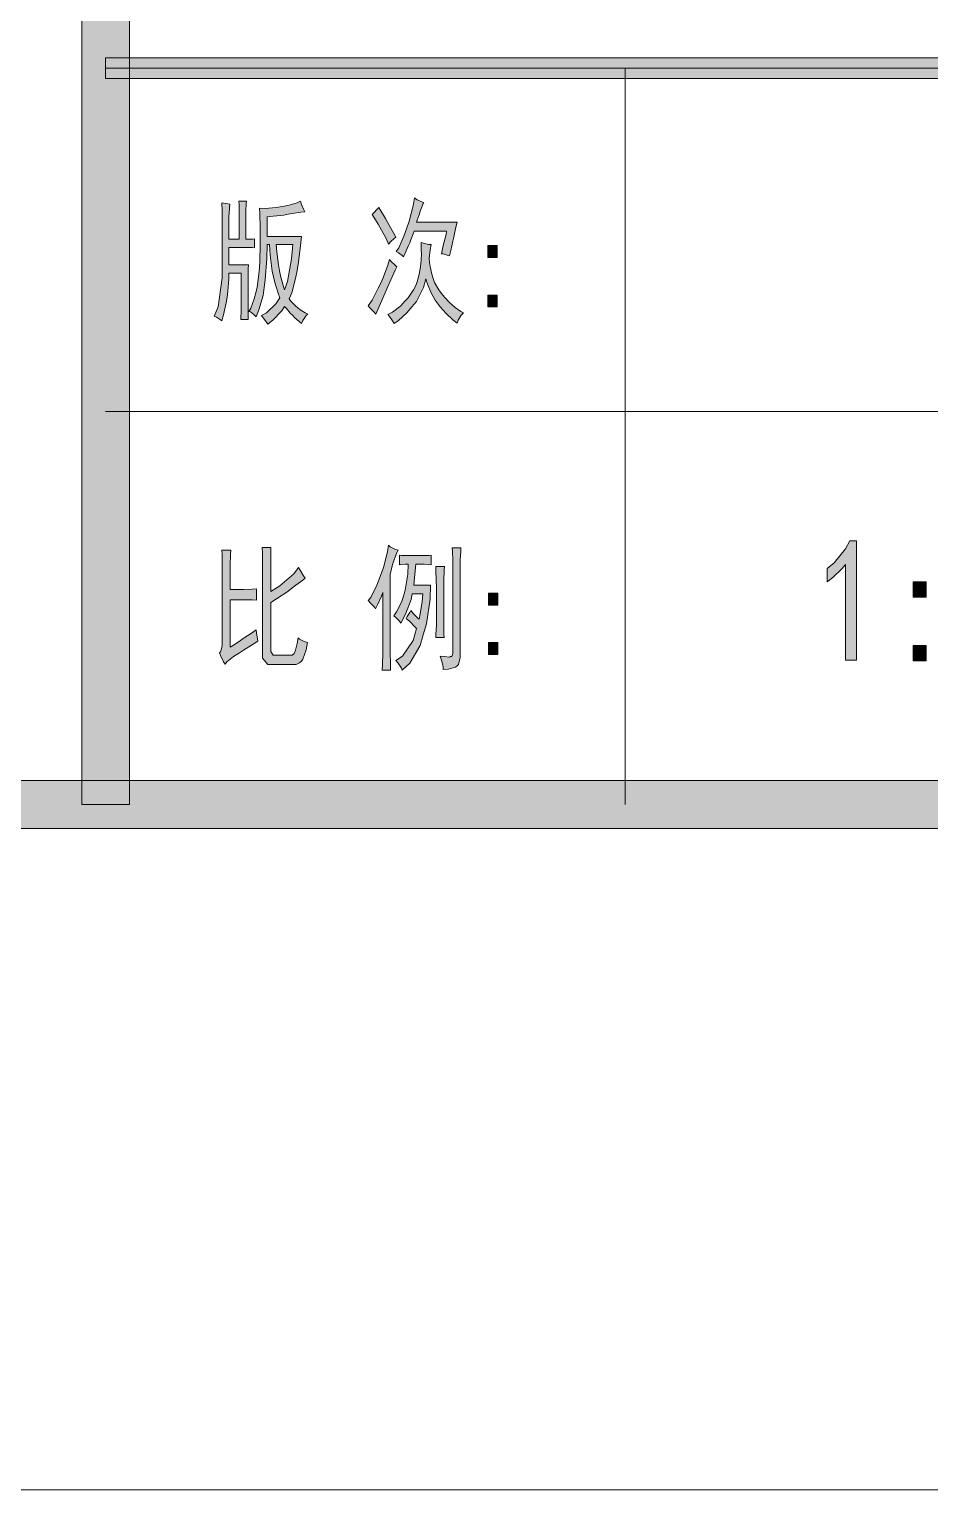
# Model space of a CAD drawing. Header units: millimetres. Extents: x 564 to 880, y 85 to 763.
# Drawn here: x 875.275 to 876.589, y 720.721 to 722.852 of the extents above; entities that cross this region are included whole.
import ezdxf

# ---------------------------------------------------------------- set-up
doc = ezdxf.new("R2010")
doc.units = ezdxf.units.MM

msp = doc.modelspace()

# ---------------------------------------------------------------- hatches: boundary and pattern name
h = msp.add_hatch(color=0)
h.dxf.hatch_style = 2
h.paths.add_polyline_path([(875.4214, 721.7212), (875.3517, 721.7212), (875.3517, 761.7175), (875.4214, 761.7175)])
h = msp.add_hatch(color=0)
h.dxf.hatch_style = 2
h.paths.add_polyline_path([(875.3864, 722.7806), (875.3864, 722.8107), (878.8734, 722.8107), (878.8734, 722.7806)])
h = msp.add_hatch(color=0)
h.dxf.hatch_style = 2
h.paths.add_polyline_path([(875.8508, 722.5992), (875.8497, 722.5982), (875.8472, 722.5917), (875.8454, 722.5867), (875.8436, 722.5817), (875.8411, 722.5738), (875.84, 722.571), (875.8994, 722.571), (875.898, 722.5656), (875.8955, 722.5545), (875.8944, 722.5488), (875.893, 722.5431), (875.8898, 722.5295), (875.888, 722.5216), (875.8844, 722.5227), (875.8787, 722.5245), (875.8762, 722.5248), (875.879, 722.5366), (875.883, 722.5531), (875.8837, 722.5577), (875.8365, 722.5577), (875.835, 722.5538), (875.8318, 722.5452), (875.83, 722.5406), (875.8279, 722.5359), (875.8232, 722.5255), (875.8207, 722.5202), (875.8189, 722.5223), (875.8136, 722.5262), (875.81, 722.528), (875.8139, 722.5334), (875.8214, 722.5502), (875.8254, 722.5613), (875.8293, 722.5724), (875.835, 722.5949), (875.8372, 722.6064), (875.8411, 722.6035), (875.8479, 722.6003)])
h = msp.add_hatch(color=0)
h.dxf.hatch_style = 2
h.paths.add_polyline_path([(875.5678, 722.5971), (875.567, 722.5907), (875.5663, 722.5788), (875.5663, 722.5735), (875.5663, 722.5459), (875.581, 722.5459), (875.581, 722.5828), (875.581, 722.5871), (875.581, 722.5967), (875.5806, 722.6017), (875.5917, 722.6017), (875.5914, 722.5974), (875.591, 722.5881), (875.591, 722.5828), (875.591, 722.5459), (875.5946, 722.5459), (875.601, 722.5463), (875.6035, 722.5466), (875.6035, 722.5334), (875.6003, 722.5338), (875.5935, 722.5341), (875.5899, 722.5341), (875.5663, 722.5341), (875.5663, 722.5084), (875.5946, 722.5084), (875.5942, 722.503), (875.5942, 722.4876), (875.5942, 722.4776), (875.5942, 722.4289), (875.5835, 722.4289), (875.5839, 722.4429), (875.5842, 722.4765), (875.5842, 722.4966), (875.5663, 722.4966), (875.5663, 722.4876), (875.5645, 722.4701), (875.5635, 722.4615), (875.5624, 722.4533), (875.5585, 722.4357), (875.556, 722.4268), (875.5538, 722.4286), (875.5481, 722.4322), (875.5445, 722.4339), (875.5506, 722.4475), (875.5563, 722.4894), (875.5563, 722.5177), (875.5563, 722.5463), (875.5563, 722.5871), (875.556, 722.5992), (875.5588, 722.5985), (875.5645, 722.5974)])
h = msp.add_hatch(color=0)
h.paths.add_polyline_path([(875.6708, 722.6017), (875.6722, 722.5967), (875.6755, 722.5889), (875.6772, 722.586), (875.6712, 722.5853), (875.659, 722.5835), (875.6526, 722.5824), (875.6465, 722.5813), (875.6307, 722.5796), (875.6218, 722.5788), (875.6218, 722.5499), (875.6719, 722.5499), (875.6708, 722.537), (875.6676, 722.5123), (875.6658, 722.5005), (875.6636, 722.4887), (875.6579, 722.4679), (875.654, 722.459), (875.6568, 722.4554), (875.6633, 722.449), (875.6669, 722.4461), (875.6704, 722.4429), (875.6776, 722.4386), (875.6812, 722.4368), (875.679, 722.4347), (875.674, 722.4275), (875.6719, 722.4228), (875.6687, 722.4257), (875.6622, 722.4314), (875.659, 722.435), (875.6558, 722.4382), (875.6501, 722.4447), (875.6475, 722.4479), (875.6429, 722.4411), (875.6307, 722.4282), (875.6229, 722.4221), (875.6211, 722.425), (875.6161, 722.4314), (875.6136, 722.4347), (875.6211, 722.4386), (875.6347, 722.4515), (875.6407, 722.4604), (875.6379, 722.4672), (875.6332, 722.4826), (875.6311, 722.4912), (875.6293, 722.4994), (875.6264, 722.5227), (875.6254, 722.5381), (875.6218, 722.5381), (875.6214, 722.518), (875.6193, 722.4869), (875.6175, 722.4754), (875.6161, 722.464), (875.61, 722.4429), (875.606, 722.4329), (875.6028, 722.4361), (875.5978, 722.44), (875.5953, 722.4407), (875.5982, 722.4454), (875.6032, 722.459), (875.6053, 722.4676), (875.6075, 722.4762), (875.61, 722.4948), (875.6107, 722.5044), (875.6111, 722.5144), (875.6118, 722.5373), (875.6118, 722.5499), (875.6118, 722.5627), (875.6111, 722.5835), (875.6107, 722.5914), (875.6189, 722.591), (875.6354, 722.5924), (875.644, 722.5939), (875.6522, 722.5953), (875.6658, 722.5992)])
h.paths.add_polyline_path([(875.6354, 722.5381), (875.6361, 722.5277), (875.6386, 722.5084), (875.64, 722.4998), (875.6418, 722.4908), (875.6458, 722.4769), (875.6475, 722.4722), (875.6518, 722.4844), (875.6576, 722.5173), (875.6594, 722.5381)])
h = msp.add_hatch(color=0)
h.dxf.hatch_style = 2
h.paths.add_polyline_path([(875.7849, 722.5924), (875.7946, 722.5763), (875.8068, 722.5545), (875.8096, 722.5491), (875.8071, 722.547), (875.8018, 722.542), (875.7989, 722.5388), (875.796, 722.5463), (875.7842, 722.5681), (875.7753, 722.5821), (875.7778, 722.5846), (875.7824, 722.5896)])
h = msp.add_hatch(color=0)
h.dxf.hatch_style = 2
h.paths.add_polyline_path([(875.8615, 722.5381), (875.8597, 722.5305), (875.8583, 722.5177), (875.859, 722.5119), (875.8597, 722.5062), (875.8622, 722.4948), (875.8644, 722.4887), (875.8662, 722.483), (875.8726, 722.4719), (875.8765, 722.4669), (875.8808, 722.4615), (875.8887, 722.4533), (875.8926, 722.4497), (875.8962, 722.4465), (875.9044, 722.4407), (875.9084, 722.4386), (875.9052, 722.4354), (875.9005, 722.4279), (875.8991, 722.4236), (875.893, 722.4282), (875.883, 722.4375), (875.8787, 722.4425), (875.8744, 722.4472), (875.8672, 722.4572), (875.8644, 722.4626), (875.8615, 722.4676), (875.8561, 722.4805), (875.8536, 722.488), (875.8501, 722.4754), (875.8397, 722.4551), (875.8332, 722.4472), (875.8264, 722.4393), (875.8132, 722.4271), (875.8071, 722.4228), (875.805, 722.4268), (875.8007, 722.4332), (875.7982, 722.4361), (875.805, 722.4397), (875.8168, 722.449), (875.8221, 722.4547), (875.8275, 722.4604), (875.8357, 722.4719), (875.8382, 722.4776), (875.8408, 722.4837), (875.844, 722.4951), (875.8447, 722.5005), (875.8458, 722.5059), (875.8468, 722.5152), (875.8468, 722.5184), (875.8472, 722.522), (875.8468, 722.5334), (875.8465, 722.5413), (875.8501, 722.5402), (875.8576, 722.5384)])
h = msp.add_hatch(color=0)
h.dxf.hatch_style = 2
h.paths.add_polyline_path([(875.9574, 722.5195), (875.9438, 722.5195), (875.9438, 722.5366), (875.9574, 722.5366)])
h = msp.add_hatch(color=0)
h.dxf.hatch_style = 2
h.paths.add_polyline_path([(875.8114, 722.5059), (875.8089, 722.5008), (875.8025, 722.4865), (875.7982, 722.4772), (875.7942, 722.4679), (875.7853, 722.4479), (875.7806, 722.4368), (875.7781, 722.4397), (875.7724, 722.4454), (875.7696, 722.4486), (875.7753, 722.4572), (875.7842, 722.4744), (875.7882, 722.483), (875.7917, 722.4912), (875.7982, 722.508), (875.8007, 722.5162), (875.8028, 722.5137), (875.8082, 722.5087)])
h = msp.add_hatch(color=0)
h.dxf.hatch_style = 2
h.paths.add_polyline_path([(875.9574, 722.4472), (875.9438, 722.4472), (875.9438, 722.4644), (875.9574, 722.4644)])
h = msp.add_hatch(color=0)
h.dxf.hatch_style = 2
h.paths.add_polyline_path([(875.6275, 722.0962), (875.6275, 722.088), (875.6272, 722.0722), (875.6272, 722.0647), (875.6272, 722.0318), (875.6407, 722.0404), (875.6611, 722.0579), (875.6676, 722.0672), (875.6701, 722.0629), (875.6751, 722.055), (875.6776, 722.0515), (875.674, 722.0486), (875.664, 722.0411), (875.6576, 722.0361), (875.6508, 722.0311), (875.6357, 722.0211), (875.6272, 722.016), (875.6272, 721.9502), (875.6272, 721.9445), (875.6307, 721.9391), (875.6343, 721.9391), (875.6565, 721.9391), (875.6586, 721.9391), (875.6615, 721.9416), (875.6626, 721.9438), (875.6636, 721.9463), (875.6658, 721.9563), (875.6672, 721.9642), (875.6694, 721.9624), (875.6762, 721.9588), (875.6808, 721.9574), (875.6787, 721.9466), (875.674, 721.9334), (875.6719, 721.9305), (875.6694, 721.9277), (875.6644, 721.9252), (875.6619, 721.9252), (875.6307, 721.9252), (875.6229, 721.9252), (875.6153, 721.9348), (875.6153, 721.9445), (875.6153, 722.0615), (875.6153, 722.0701), (875.615, 722.0876), (875.6146, 722.0962)])
h = msp.add_hatch(color=0)
h.dxf.hatch_style = 2
h.paths.add_polyline_path([(875.8132, 722.0923), (875.8111, 722.089), (875.805, 722.0715), (875.8014, 722.0568), (875.8014, 721.9509), (875.8014, 721.9431), (875.8018, 721.9262), (875.8018, 721.9173), (875.7899, 721.9173), (875.7903, 721.9255), (875.7907, 721.9416), (875.7907, 721.9495), (875.7907, 722.0304), (875.7889, 722.0253), (875.7835, 722.0135), (875.7803, 722.0067), (875.7789, 722.0085), (875.7735, 722.0146), (875.7696, 722.0186), (875.7735, 722.0232), (875.7821, 722.0411), (875.7867, 722.054), (875.7917, 722.0672), (875.7978, 722.0897), (875.7989, 722.0994), (875.8014, 722.0973), (875.8082, 722.0937)])
h = msp.add_hatch(color=0)
h.dxf.hatch_style = 2
h.paths.add_polyline_path([(875.9048, 722.0955), (875.9044, 722.0905), (875.9037, 722.0783), (875.9037, 722.0711), (875.9037, 721.9438), (875.9037, 721.9355), (875.9012, 721.9255), (875.8991, 721.9234), (875.8966, 721.9216), (875.8865, 721.9187), (875.879, 721.918), (875.8787, 721.9223), (875.8762, 721.932), (875.8744, 721.9377), (875.8805, 721.937), (875.888, 721.9363), (875.8894, 721.937), (875.8912, 721.9373), (875.893, 721.9416), (875.893, 721.9456), (875.893, 722.0701), (875.893, 722.0776), (875.8926, 722.0901), (875.8919, 722.0955)])
h = msp.add_hatch(color=0)
h.dxf.hatch_style = 2
h.paths.add_polyline_path([(876.4658, 722.0715), (876.4604, 722.0651), (876.4472, 722.0522), (876.439, 722.0461), (876.439, 722.0654), (876.4493, 722.074), (876.4658, 722.0944), (876.4722, 722.1059), (876.4819, 722.1059), (876.4819, 721.932), (876.4658, 721.932)])
h = msp.add_hatch(color=0)
h.dxf.hatch_style = 2
h.paths.add_polyline_path([(875.5688, 722.0923), (875.5685, 722.0858), (875.5681, 722.0704), (875.5681, 722.0615), (875.5681, 722.035), (875.5824, 722.035), (875.5878, 722.035), (875.6, 722.0354), (875.6064, 722.0357), (875.6064, 722.0193), (875.6, 722.0196), (875.5878, 722.02), (875.5824, 722.02), (875.5681, 722.02), (875.5681, 721.9509), (875.5728, 721.9538), (875.5814, 721.9588), (875.5849, 721.9617), (875.5885, 721.9642), (875.5992, 721.9713), (875.606, 721.976), (875.6064, 721.971), (875.6078, 721.9627), (875.6082, 721.9595), (875.6014, 721.9552), (875.5874, 721.9463), (875.5803, 721.9416), (875.5731, 721.937), (875.5631, 721.9291), (875.5606, 721.9259), (875.5585, 721.9295), (875.5545, 721.9377), (875.5524, 721.9423), (875.5538, 721.9438), (875.556, 721.9502), (875.5563, 721.9549), (875.5563, 722.0601), (875.5563, 722.0694), (875.5563, 722.0855), (875.556, 722.0923)])
h = msp.add_hatch(color=0)
h.dxf.hatch_style = 2
h.paths.add_polyline_path([(875.8461, 722.0844), (875.8504, 722.0844), (875.8579, 722.0847), (875.8615, 722.0851), (875.8615, 722.0711), (875.8579, 722.0715), (875.8511, 722.0719), (875.8472, 722.0719), (875.839, 722.0719), (875.8386, 722.0672), (875.8372, 722.0518), (875.8361, 722.0411), (875.8601, 722.0411), (875.8597, 722.0207), (875.8543, 721.9846), (875.8497, 721.9688), (875.8454, 721.9534), (875.83, 721.9273), (875.8189, 721.9173), (875.8179, 721.9202), (875.8132, 721.9273), (875.8096, 721.9313), (875.8196, 721.9377), (875.835, 721.9606), (875.84, 721.9778), (875.8375, 721.9806), (875.83, 721.9881), (875.825, 721.9924), (875.8264, 721.9957), (875.83, 722.0014), (875.8314, 722.0042), (875.8357, 721.9996), (875.8418, 721.9931), (875.8436, 721.9917), (875.8454, 721.9992), (875.8483, 722.0175), (875.849, 722.0286), (875.8336, 722.0286), (875.8322, 722.0203), (875.8239, 721.9989), (875.8171, 721.9856), (875.815, 721.9885), (875.8096, 721.9942), (875.8068, 721.9964), (875.8107, 722.0021), (875.8179, 722.0164), (875.8207, 722.025), (875.8236, 722.0339), (875.8272, 722.0572), (875.8279, 722.0719), (875.8232, 722.0719), (875.8171, 722.0715), (875.8153, 722.0711), (875.8153, 722.0851), (875.8182, 722.0847), (875.8261, 722.0844), (875.8307, 722.0844)])
h = msp.add_hatch(color=0)
h.dxf.hatch_style = 2
h.paths.add_polyline_path([(875.8808, 722.0686), (875.8801, 722.0633), (875.8797, 722.0479), (875.8797, 722.0379), (875.8797, 721.9924), (875.8797, 721.9831), (875.8797, 721.9695), (875.8801, 721.9649), (875.8679, 721.9649), (875.8683, 721.9695), (875.869, 721.9828), (875.869, 721.9917), (875.869, 722.0389), (875.8687, 722.0479), (875.8679, 722.0629), (875.8679, 722.0686)])
h = msp.add_hatch(color=0)
h.dxf.hatch_style = 2
h.paths.add_polyline_path([(876.5832, 722.0239), (876.5646, 722.0239), (876.5646, 722.0461), (876.5832, 722.0461)])
h = msp.add_hatch(color=0)
h.dxf.hatch_style = 2
h.paths.add_polyline_path([(875.9585, 722.0121), (875.9449, 722.0121), (875.9449, 722.0293), (875.9585, 722.0293)])
h = msp.add_hatch(color=0)
h.dxf.hatch_style = 2
h.paths.add_polyline_path([(875.9585, 721.9398), (875.9449, 721.9398), (875.9449, 721.9574), (875.9585, 721.9574)])
h = msp.add_hatch(color=0)
h.dxf.hatch_style = 2
h.paths.add_polyline_path([(876.5832, 721.9309), (876.5646, 721.9309), (876.5646, 721.9531), (876.5832, 721.9531)])
h = msp.add_hatch(color=0)
h.dxf.hatch_style = 2
h.paths.add_polyline_path([(822.9434, 721.6862), (823.0135, 721.7563), (878.8386, 721.7563), (878.9084, 721.6862)])

# ---------------------------------------------------------------- linework, layer by layer
at = {"color": 0, "lineweight": 0}
for points in [[(820.4786, 720.7212), (879.8734, 720.7212), (879.8734, 762.7175), (820.4786, 762.7175)], [(875.4214, 721.7212), (875.3517, 721.7212), (875.3517, 761.7175), (875.4214, 761.7175)], [(875.3864, 722.7806), (875.3864, 722.8107), (878.8734, 722.8107), (878.8734, 722.7806)], [(875.8508, 722.5992), (875.8497, 722.5982), (875.8472, 722.5917), (875.8454, 722.5867), (875.8436, 722.5817), (875.8411, 722.5738), (875.84, 722.571), (875.8994, 722.571), (875.898, 722.5656), (875.8955, 722.5545), (875.8944, 722.5488), (875.893, 722.5431), (875.8898, 722.5295), (875.888, 722.5216), (875.8844, 722.5227), (875.8787, 722.5245), (875.8762, 722.5248), (875.879, 722.5366), (875.883, 722.5531), (875.8837, 722.5577), (875.8365, 722.5577), (875.835, 722.5538), (875.8318, 722.5452), (875.83, 722.5406), (875.8279, 722.5359), (875.8232, 722.5255), (875.8207, 722.5202), (875.8189, 722.5223), (875.8136, 722.5262), (875.81, 722.528), (875.8139, 722.5334), (875.8214, 722.5502), (875.8254, 722.5613), (875.8293, 722.5724), (875.835, 722.5949), (875.8372, 722.6064), (875.8411, 722.6035), (875.8479, 722.6003)], [(875.5678, 722.5971), (875.567, 722.5907), (875.5663, 722.5788), (875.5663, 722.5735), (875.5663, 722.5459), (875.581, 722.5459), (875.581, 722.5828), (875.581, 722.5871), (875.581, 722.5967), (875.5806, 722.6017), (875.5917, 722.6017), (875.5914, 722.5974), (875.591, 722.5881), (875.591, 722.5828), (875.591, 722.5459), (875.5946, 722.5459), (875.601, 722.5463), (875.6035, 722.5466), (875.6035, 722.5334), (875.6003, 722.5338), (875.5935, 722.5341), (875.5899, 722.5341), (875.5663, 722.5341), (875.5663, 722.5084), (875.5946, 722.5084), (875.5942, 722.503), (875.5942, 722.4876), (875.5942, 722.4776), (875.5942, 722.4289), (875.5835, 722.4289), (875.5839, 722.4429), (875.5842, 722.4765), (875.5842, 722.4966), (875.5663, 722.4966), (875.5663, 722.4876), (875.5645, 722.4701), (875.5635, 722.4615), (875.5624, 722.4533), (875.5585, 722.4357), (875.556, 722.4268), (875.5538, 722.4286), (875.5481, 722.4322), (875.5445, 722.4339), (875.5506, 722.4475), (875.5563, 722.4894), (875.5563, 722.5177), (875.5563, 722.5463), (875.5563, 722.5871), (875.556, 722.5992), (875.5588, 722.5985), (875.5645, 722.5974)], [(875.6708, 722.6017), (875.6722, 722.5967), (875.6755, 722.5889), (875.6772, 722.586), (875.6712, 722.5853), (875.659, 722.5835), (875.6526, 722.5824), (875.6465, 722.5813), (875.6307, 722.5796), (875.6218, 722.5788), (875.6218, 722.5499), (875.6719, 722.5499), (875.6708, 722.537), (875.6676, 722.5123), (875.6658, 722.5005), (875.6636, 722.4887), (875.6579, 722.4679), (875.654, 722.459), (875.6568, 722.4554), (875.6633, 722.449), (875.6669, 722.4461), (875.6704, 722.4429), (875.6776, 722.4386), (875.6812, 722.4368), (875.679, 722.4347), (875.674, 722.4275), (875.6719, 722.4228), (875.6687, 722.4257), (875.6622, 722.4314), (875.659, 722.435), (875.6558, 722.4382), (875.6501, 722.4447), (875.6475, 722.4479), (875.6429, 722.4411), (875.6307, 722.4282), (875.6229, 722.4221), (875.6211, 722.425), (875.6161, 722.4314), (875.6136, 722.4347), (875.6211, 722.4386), (875.6347, 722.4515), (875.6407, 722.4604), (875.6379, 722.4672), (875.6332, 722.4826), (875.6311, 722.4912), (875.6293, 722.4994), (875.6264, 722.5227), (875.6254, 722.5381), (875.6218, 722.5381), (875.6214, 722.518), (875.6193, 722.4869), (875.6175, 722.4754), (875.6161, 722.464), (875.61, 722.4429), (875.606, 722.4329), (875.6028, 722.4361), (875.5978, 722.44), (875.5953, 722.4407), (875.5982, 722.4454), (875.6032, 722.459), (875.6053, 722.4676), (875.6075, 722.4762), (875.61, 722.4948), (875.6107, 722.5044), (875.6111, 722.5144), (875.6118, 722.5373), (875.6118, 722.5499), (875.6118, 722.5627), (875.6111, 722.5835), (875.6107, 722.5914), (875.6189, 722.591), (875.6354, 722.5924), (875.644, 722.5939), (875.6522, 722.5953), (875.6658, 722.5992)], [(875.7849, 722.5924), (875.7946, 722.5763), (875.8068, 722.5545), (875.8096, 722.5491), (875.8071, 722.547), (875.8018, 722.542), (875.7989, 722.5388), (875.796, 722.5463), (875.7842, 722.5681), (875.7753, 722.5821), (875.7778, 722.5846), (875.7824, 722.5896)], [(875.6354, 722.5381), (875.6361, 722.5277), (875.6386, 722.5084), (875.64, 722.4998), (875.6418, 722.4908), (875.6458, 722.4769), (875.6475, 722.4722), (875.6518, 722.4844), (875.6576, 722.5173), (875.6594, 722.5381)], [(875.8615, 722.5381), (875.8597, 722.5305), (875.8583, 722.5177), (875.859, 722.5119), (875.8597, 722.5062), (875.8622, 722.4948), (875.8644, 722.4887), (875.8662, 722.483), (875.8726, 722.4719), (875.8765, 722.4669), (875.8808, 722.4615), (875.8887, 722.4533), (875.8926, 722.4497), (875.8962, 722.4465), (875.9044, 722.4407), (875.9084, 722.4386), (875.9052, 722.4354), (875.9005, 722.4279), (875.8991, 722.4236), (875.893, 722.4282), (875.883, 722.4375), (875.8787, 722.4425), (875.8744, 722.4472), (875.8672, 722.4572), (875.8644, 722.4626), (875.8615, 722.4676), (875.8561, 722.4805), (875.8536, 722.488), (875.8501, 722.4754), (875.8397, 722.4551), (875.8332, 722.4472), (875.8264, 722.4393), (875.8132, 722.4271), (875.8071, 722.4228), (875.805, 722.4268), (875.8007, 722.4332), (875.7982, 722.4361), (875.805, 722.4397), (875.8168, 722.449), (875.8221, 722.4547), (875.8275, 722.4604), (875.8357, 722.4719), (875.8382, 722.4776), (875.8408, 722.4837), (875.844, 722.4951), (875.8447, 722.5005), (875.8458, 722.5059), (875.8468, 722.5152), (875.8468, 722.5184), (875.8472, 722.522), (875.8468, 722.5334), (875.8465, 722.5413), (875.8501, 722.5402), (875.8576, 722.5384)], [(875.9574, 722.5195), (875.9438, 722.5195), (875.9438, 722.5366), (875.9574, 722.5366)], [(875.8114, 722.5059), (875.8089, 722.5008), (875.8025, 722.4865), (875.7982, 722.4772), (875.7942, 722.4679), (875.7853, 722.4479), (875.7806, 722.4368), (875.7781, 722.4397), (875.7724, 722.4454), (875.7696, 722.4486), (875.7753, 722.4572), (875.7842, 722.4744), (875.7882, 722.483), (875.7917, 722.4912), (875.7982, 722.508), (875.8007, 722.5162), (875.8028, 722.5137), (875.8082, 722.5087)], [(875.9574, 722.4472), (875.9438, 722.4472), (875.9438, 722.4644), (875.9574, 722.4644)], [(875.6275, 722.0962), (875.6275, 722.088), (875.6272, 722.0722), (875.6272, 722.0647), (875.6272, 722.0318), (875.6407, 722.0404), (875.6611, 722.0579), (875.6676, 722.0672), (875.6701, 722.0629), (875.6751, 722.055), (875.6776, 722.0515), (875.674, 722.0486), (875.664, 722.0411), (875.6576, 722.0361), (875.6508, 722.0311), (875.6357, 722.0211), (875.6272, 722.016), (875.6272, 721.9502), (875.6272, 721.9445), (875.6307, 721.9391), (875.6343, 721.9391), (875.6565, 721.9391), (875.6586, 721.9391), (875.6615, 721.9416), (875.6626, 721.9438), (875.6636, 721.9463), (875.6658, 721.9563), (875.6672, 721.9642), (875.6694, 721.9624), (875.6762, 721.9588), (875.6808, 721.9574), (875.6787, 721.9466), (875.674, 721.9334), (875.6719, 721.9305), (875.6694, 721.9277), (875.6644, 721.9252), (875.6619, 721.9252), (875.6307, 721.9252), (875.6229, 721.9252), (875.6153, 721.9348), (875.6153, 721.9445), (875.6153, 722.0615), (875.6153, 722.0701), (875.615, 722.0876), (875.6146, 722.0962)], [(875.8132, 722.0923), (875.8111, 722.089), (875.805, 722.0715), (875.8014, 722.0568), (875.8014, 721.9509), (875.8014, 721.9431), (875.8018, 721.9262), (875.8018, 721.9173), (875.7899, 721.9173), (875.7903, 721.9255), (875.7907, 721.9416), (875.7907, 721.9495), (875.7907, 722.0304), (875.7889, 722.0253), (875.7835, 722.0135), (875.7803, 722.0067), (875.7789, 722.0085), (875.7735, 722.0146), (875.7696, 722.0186), (875.7735, 722.0232), (875.7821, 722.0411), (875.7867, 722.054), (875.7917, 722.0672), (875.7978, 722.0897), (875.7989, 722.0994), (875.8014, 722.0973), (875.8082, 722.0937)], [(875.9048, 722.0955), (875.9044, 722.0905), (875.9037, 722.0783), (875.9037, 722.0711), (875.9037, 721.9438), (875.9037, 721.9355), (875.9012, 721.9255), (875.8991, 721.9234), (875.8966, 721.9216), (875.8865, 721.9187), (875.879, 721.918), (875.8787, 721.9223), (875.8762, 721.932), (875.8744, 721.9377), (875.8805, 721.937), (875.888, 721.9363), (875.8894, 721.937), (875.8912, 721.9373), (875.893, 721.9416), (875.893, 721.9456), (875.893, 722.0701), (875.893, 722.0776), (875.8926, 722.0901), (875.8919, 722.0955)], [(876.4658, 722.0715), (876.4604, 722.0651), (876.4472, 722.0522), (876.439, 722.0461), (876.439, 722.0654), (876.4493, 722.074), (876.4658, 722.0944), (876.4722, 722.1059), (876.4819, 722.1059), (876.4819, 721.932), (876.4658, 721.932)], [(875.5688, 722.0923), (875.5685, 722.0858), (875.5681, 722.0704), (875.5681, 722.0615), (875.5681, 722.035), (875.5824, 722.035), (875.5878, 722.035), (875.6, 722.0354), (875.6064, 722.0357), (875.6064, 722.0193), (875.6, 722.0196), (875.5878, 722.02), (875.5824, 722.02), (875.5681, 722.02), (875.5681, 721.9509), (875.5728, 721.9538), (875.5814, 721.9588), (875.5849, 721.9617), (875.5885, 721.9642), (875.5992, 721.9713), (875.606, 721.976), (875.6064, 721.971), (875.6078, 721.9627), (875.6082, 721.9595), (875.6014, 721.9552), (875.5874, 721.9463), (875.5803, 721.9416), (875.5731, 721.937), (875.5631, 721.9291), (875.5606, 721.9259), (875.5585, 721.9295), (875.5545, 721.9377), (875.5524, 721.9423), (875.5538, 721.9438), (875.556, 721.9502), (875.5563, 721.9549), (875.5563, 722.0601), (875.5563, 722.0694), (875.5563, 722.0855), (875.556, 722.0923)], [(875.8461, 722.0844), (875.8504, 722.0844), (875.8579, 722.0847), (875.8615, 722.0851), (875.8615, 722.0711), (875.8579, 722.0715), (875.8511, 722.0719), (875.8472, 722.0719), (875.839, 722.0719), (875.8386, 722.0672), (875.8372, 722.0518), (875.8361, 722.0411), (875.8601, 722.0411), (875.8597, 722.0207), (875.8543, 721.9846), (875.8497, 721.9688), (875.8454, 721.9534), (875.83, 721.9273), (875.8189, 721.9173), (875.8179, 721.9202), (875.8132, 721.9273), (875.8096, 721.9313), (875.8196, 721.9377), (875.835, 721.9606), (875.84, 721.9778), (875.8375, 721.9806), (875.83, 721.9881), (875.825, 721.9924), (875.8264, 721.9957), (875.83, 722.0014), (875.8314, 722.0042), (875.8357, 721.9996), (875.8418, 721.9931), (875.8436, 721.9917), (875.8454, 721.9992), (875.8483, 722.0175), (875.849, 722.0286), (875.8336, 722.0286), (875.8322, 722.0203), (875.8239, 721.9989), (875.8171, 721.9856), (875.815, 721.9885), (875.8096, 721.9942), (875.8068, 721.9964), (875.8107, 722.0021), (875.8179, 722.0164), (875.8207, 722.025), (875.8236, 722.0339), (875.8272, 722.0572), (875.8279, 722.0719), (875.8232, 722.0719), (875.8171, 722.0715), (875.8153, 722.0711), (875.8153, 722.0851), (875.8182, 722.0847), (875.8261, 722.0844), (875.8307, 722.0844)], [(875.8808, 722.0686), (875.8801, 722.0633), (875.8797, 722.0479), (875.8797, 722.0379), (875.8797, 721.9924), (875.8797, 721.9831), (875.8797, 721.9695), (875.8801, 721.9649), (875.8679, 721.9649), (875.8683, 721.9695), (875.869, 721.9828), (875.869, 721.9917), (875.869, 722.0389), (875.8687, 722.0479), (875.8679, 722.0629), (875.8679, 722.0686)], [(876.5832, 722.0239), (876.5646, 722.0239), (876.5646, 722.0461), (876.5832, 722.0461)], [(875.9585, 722.0121), (875.9449, 722.0121), (875.9449, 722.0293), (875.9585, 722.0293)], [(875.9585, 721.9398), (875.9449, 721.9398), (875.9449, 721.9574), (875.9585, 721.9574)], [(876.5832, 721.9309), (876.5646, 721.9309), (876.5646, 721.9531), (876.5832, 721.9531)], [(822.9434, 721.6862), (823.0135, 721.7563), (878.8386, 721.7563), (878.9084, 721.6862)]]:
    msp.add_lwpolyline(points, close=True, dxfattribs=at)
for points in [[(878.8734, 722.7957), (875.3864, 722.7957)], [(876.1445, 722.7957), (876.1445, 721.7212)], [(875.3864, 722.2944), (878.8734, 722.2944)]]:
    msp.add_lwpolyline(points, dxfattribs=at)

doc.saveas('drawing.dxf')
